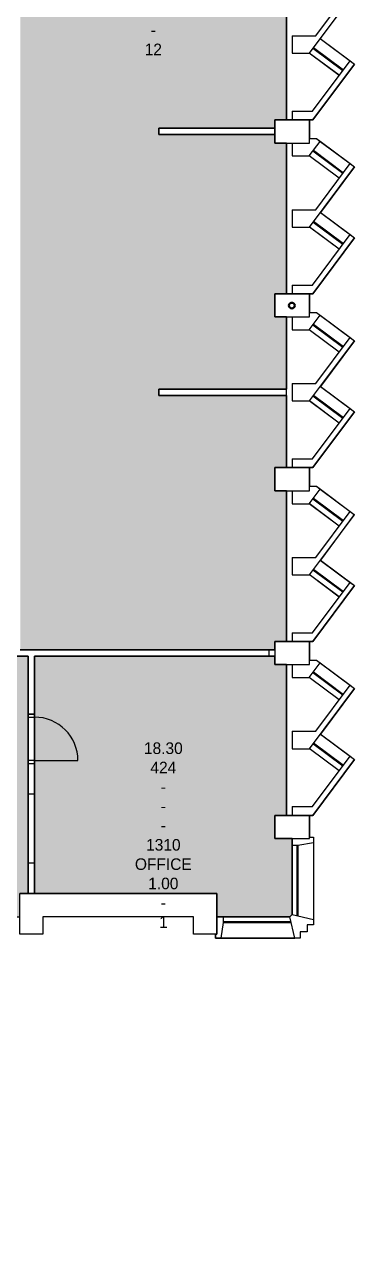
# Model space of a CAD drawing. Header units: millimetres. Extents: x -48614 to 110435, y -11020 to 74943.
# Drawn here: x 40855 to 46548, y -9509 to 11626 of the extents above; entities that cross this region are included whole.
import ezdxf

# ---------------------------------------------------------------- set-up
doc = ezdxf.new("R2010")
doc.units = ezdxf.units.MM
for name, color, linetype in [('BRICK_WALLS_P4', 1, 'Continuous'), ('COLUMNS_P5', 5, 'Continuous'), ('DR', 8, 'Continuous'), ('GROS$', 1, 'Continuous'), ('HL-TMP', 7, 'Continuous'), ('RM$', 5, 'Continuous'), ('RM$TXT', 5, 'Continuous'), ('WA', 6, 'Continuous'), ('WA_EXT', 7, 'Continuous'), ('WN', 4, 'Continuous')]:
    doc.layers.add(name, color=color, linetype=linetype)

msp = doc.modelspace()

# ---------------------------------------------------------------- hatches: boundary and pattern name
at = {"layer": 'HL-TMP', "true_color": 0xffff00}
h = msp.add_hatch(color=2, dxfattribs=at)
h.paths.add_polyline_path([(45472, 30581), (45172, 30581), (45172, 30736), (40782, 30736), (40782, 29416), (40782, 27836), (45172, 27836), (45172, 27981), (45472, 27981)], flags=0)
h.paths.add_polyline_path([(45372, 53226), (40782, 53226), (40782, 50416), (40782, 50336), (45372, 50336), (45372, 51581), (45172, 51581), (45172, 51981), (45372, 51981)], flags=0)
h.paths.add_polyline_path([(45372, 57581), (45172, 57581), (45172, 57726), (40782, 57726), (40782, 56416), (40782, 53336), (45372, 53336), (45372, 54581), (45172, 54581), (45172, 54981), (45372, 54981)], flags=0)
h.paths.add_polyline_path([(22872, -5409), (22772, -5409), (22772, -5019), (22872, -5019), (22872, -4793), (19412, -4793), (18362, -4793), (18362, -5563), (18362, -9499), (22762, -9499), (22762, -8419), (22772, -8419), (22772, -8019), (22872, -8019)], flags=0)
h.paths.add_polyline_path([(38062, 9871), (33772, 9871), (33772, 8081), (33472, 8081), (33472, 6981), (33772, 6981), (33772, 6581), (33473, 6581), (33473, 5336), (36875, 5336), (36875, 5226), (33473, 5226), (33473, 3981), (33772, 3981), (33772, 3581), (33473, 3581), (33473, 981), (33772, 981), (33772, 836), (38062, 836), (38062, 6188)], flags=0)
h.paths.add_polyline_path([(37907, -274), (37907, 726), (33772, 726), (33772, 581), (33472, 581), (33473, -2019), (33772, -2019), (33772, -2419), (33472, -2419), (33473, -3730), (33512, -3769), (34762, -3769), (34762, -3369), (37907, -3369)], flags=0)
h.paths.add_polyline_path([(40917, 726), (38997, 726), (38017, 726), (38017, -274), (38017, -3369), (38162, -3369), (38162, -3769), (38376, -3769), (38843, -4235), (38989, -4296), (39945, -4296), (40092, -4235), (40558, -3769), (40772, -3769), (40772, -3369), (40917, -3369), (40917, -1124)], flags=0)
h.paths.add_polyline_path([(45372, 581), (45172, 581), (45172, 726), (41027, 726), (41027, -1124), (41027, -3369), (44172, -3369), (44172, -3769), (45433, -3769), (45472, -3730), (45472, -2419), (45172, -2419), (45172, -2019), (45372, -2019)], flags=0)
h.paths.add_polyline_path([(45372, 21581), (45172, 21581), (45172, 21981), (45372, 21981), (45372, 23336), (45272, 23336), (45272, 23226), (43072, 23226), (43072, 23336), (45372, 23336), (45372, 24581), (45172, 24581), (45172, 24981), (45372, 24981), (45372, 27581), (45172, 27581), (45172, 27746), (40782, 27746), (40782, 11416), (40782, 836), (45172, 836), (45172, 981), (45372, 981), (45372, 3581), (45172, 3581), (45172, 3981), (45372, 3981), (45372, 5226), (43172, 5226), (43172, 5336), (45372, 5336), (45372, 6581), (45172, 6581), (45172, 6981), (45372, 6981), (45372, 9581), (45172, 9581), (45172, 9726), (43172, 9726), (43172, 9836), (45172, 9836), (45172, 9981), (45372, 9981), (45372, 12581), (45172, 12581), (45172, 12981), (45372, 12981), (45372, 14336), (45272, 14336), (45272, 14226), (43072, 14226), (43072, 14336), (45372, 14336), (45372, 15581), (45172, 15581), (45172, 15981), (45372, 15981), (45372, 18581), (45172, 18581), (45172, 18726), (43172, 18726), (43172, 18836), (45172, 18836), (45172, 18981), (45372, 18981)], flags=0)
h.paths.add_polyline_path([(38062, 15616), (38062, 15726), (33772, 15726), (33772, 12691), (38062, 12691)], flags=0)
h.paths.add_polyline_path([(38062, 18616), (38062, 18726), (33772, 18726), (33772, 18581), (33447, 18581), (33447, 15981), (33772, 15981), (33772, 15836), (38062, 15836)], flags=0)
h.paths.add_polyline_path([(38062, 21616), (38062, 21726), (33772, 21726), (33772, 21581), (33447, 21581), (33447, 18981), (33772, 18981), (33772, 18836), (38062, 18836)], flags=0)
h.paths.add_polyline_path([(6407, -5224), (5507, -5224), (3582, -5224), (3582, -9509), (6407, -9509)], flags=0)
h.paths.add_polyline_path([(-7083, 44171), (-4083, 44171), (-4083, 41191), (-5328, 41191), (-5328, 41681), (-7083, 41681)], flags=0)
h.paths.add_polyline_path([(4472, 52641), (4472, 52871), (2027, 52871), (2027, 47581), (2027, 41681), (2027, 41191), (3272, 41191), (3272, 41681), (3562, 41681), (3562, 44611), (4472, 44611), (4472, 47226), (3772, 47226), (3772, 46981), (3172, 46981), (3172, 47581), (3772, 47581), (3772, 47336), (4472, 47336)], flags=0)
h.paths.add_polyline_path([(6902, 44501), (3672, 44501), (3672, 41191), (6902, 41191), (6902, 42151)], flags=0)
h.paths.add_polyline_path([(38062, 62226), (33572, 62226), (33572, 60981), (33772, 60981), (33772, 60581), (33572, 60581), (33572, 59336), (33772, 59336), (36462, 59336), (38062, 59336), (38062, 60616)], flags=0)
h.paths.add_polyline_path([(38062, 63616), (38062, 64931), (34772, 64931), (34772, 65331), (33512, 65331), (33473, 65291), (33472, 63981), (33772, 63981), (33772, 63581), (33572, 63581), (33572, 62336), (38062, 62336)], flags=0)
h.paths.add_polyline_path([(-42888, 27666), (-47228, 27666), (-47228, 27581), (-47428, 27581), (-47428, 24981), (-47228, 24981), (-47228, 24891), (-42888, 24891), (-42888, 25881)], flags=0)
h.paths.add_polyline_path([(-42888, 23396), (-42888, 24801), (-47228, 24801), (-47228, 24581), (-47428, 24581), (-47428, 21981), (-47228, 21981), (-47228, 21889), (-42888, 21889)], flags=0)
h.paths.add_polyline_path([(-42888, 21710), (-42888, 21799), (-47228, 21799), (-47228, 21581), (-47428, 21581), (-47428, 18981), (-47228, 18981), (-47228, 18889), (-42888, 18889)], flags=0)
h.paths.add_polyline_path([(-42378, 16231), (-42378, 18799), (-47228, 18799), (-47228, 18581), (-47428, 18581), (-47428, 15981), (-47228, 15981), (-47228, 15581), (-47428, 15581), (-47428, 12981), (-47228, 12981), (-47228, 12826), (-42378, 12826)], flags=0)
h.paths.add_polyline_path([(-44128, 631), (-44128, 726), (-47228, 726), (-47228, 581), (-47428, 581), (-47428, -2019), (-47228, -2019), (-47228, -2419), (-47527, -2419), (-47527, -3730), (-47488, -3769), (-46228, -3769), (-46228, -3369), (-44128, -3369)], flags=0)
h.paths.add_polyline_path([(45372, 42581), (45172, 42581), (45172, 42981), (45372, 42981), (45372, 44226), (40782, 44226), (40782, 41416), (40782, 39836), (45172, 39836), (45172, 39981), (45372, 39981)], flags=0)
h.paths.add_polyline_path([(-42888, 54726), (-42938, 54726), (-42938, 56306), (-47428, 56306), (-47428, 54981), (-47228, 54981), (-47228, 54581), (-47428, 54581), (-47428, 51981), (-47228, 51981), (-47228, 51845), (-42888, 51845), (-42888, 53416)], flags=0)
h.paths.add_polyline_path([(-35828, 63981), (-35528, 63981), (-35528, 65291), (-35567, 65331), (-36828, 65331), (-36828, 64931), (-40118, 64931), (-40118, 63266), (-40118, 60836), (-35828, 60836), (-35828, 60981), (-35628, 60981), (-35628, 63581), (-35828, 63581)], flags=0)
h.paths.add_polyline_path([(-35628, 60581), (-35828, 60581), (-35828, 60726), (-40118, 60726), (-40118, 59416), (-40118, 57836), (-39218, 57836), (-35828, 57836), (-35828, 57981), (-35628, 57981)], flags=0)
h.paths.add_polyline_path([(-35628, 57581), (-35828, 57581), (-35828, 57726), (-39218, 57726), (-40118, 57726), (-40118, 54836), (-35828, 54836), (-35828, 54981), (-35628, 54981)], flags=0)
h.paths.add_polyline_path([(-35628, 54581), (-35828, 54581), (-35828, 54726), (-40168, 54726), (-40168, 53416), (-40168, 51836), (-35828, 51836), (-35828, 51981), (-35628, 51981)], flags=0)
h.paths.add_polyline_path([(-35628, 51581), (-35828, 51581), (-35828, 51726), (-40168, 51726), (-40168, 50416), (-40168, 48836), (-35828, 48836), (-35828, 48981), (-35628, 48981)], flags=0)
h.paths.add_polyline_path([(-37831, 48726), (-35828, 48726), (-35828, 48581), (-35669, 48581), (-35628, 48581), (-35628, 45981), (-35828, 45981), (-35828, 45836), (-38863, 45836), (-38863, 47018), (-37831, 47018)], flags=0)
h.paths.add_polyline_path([(-35528, 3581), (-35828, 3581), (-35828, 3726), (-40168, 3726), (-40168, 2431), (-40168, 836), (-35828, 836), (-35828, 981), (-35528, 981)], flags=0)
h.paths.add_polyline_path([(-35528, 581), (-35828, 581), (-35828, 726), (-40168, 726), (-40168, -569), (-40168, -664), (-40108, -664), (-40108, -3369), (-36818, -3369), (-36818, -3769), (-35567, -3769), (-35528, -3730), (-35528, -2419), (-35828, -2419), (-35828, -2019), (-35528, -2019)], flags=0)
h.paths.add_polyline_path([(-40218, -774), (-41948, -774), (-44018, -774), (-44018, -3369), (-42828, -3369), (-42828, -3769), (-42614, -3769), (-42147, -4235), (-42001, -4296), (-41045, -4296), (-40898, -4235), (-40432, -3769), (-40218, -3769)], flags=0)
h.paths.add_polyline_path([(-21490, 9871), (-23328, 9871), (-23328, 9501), (-23728, 9501), (-23728, 9871), (-25118, 9871), (-25118, 8481), (-24828, 8481), (-24828, 8081), (-24818, 8081), (-24818, 6826), (-21490, 6826)], flags=0)
h.paths.add_polyline_path([(-21490, 6736), (-24818, 6736), (-24818, 3836), (-21490, 3836)], flags=0)
h.paths.add_polyline_path([(-20593, 3726), (-24818, 3726), (-24818, 2481), (-24828, 2481), (-24828, 691), (-20593, 691), (-20593, 1568)], flags=0)
h.paths.add_polyline_path([(-20573, 581), (-24818, 581), (-24818, -519), (-24828, -519), (-24828, -2174), (-21428, -2174), (-20573, -2174)], flags=0)
h.paths.add_polyline_path([(-20573, -5264), (-21428, -5264), (-24818, -5264), (-24818, -9509), (-20728, -9509), (-20573, -9509)], flags=0)
h.paths.add_polyline_path([(-11628, 8436), (-13278, 8436), (-14328, 8436), (-14328, 3196), (-13390, 3196), (-11628, 3196)], flags=0)
h.paths.add_polyline_path([(-8978, 7538), (-8608, 7538), (-8608, 8436), (-8742, 8436), (-8742, 8440), (-9578, 8440), (-11428, 8440), (-11428, 3196), (-8978, 3196)], flags=0)
h.paths.add_polyline_path([(-2583, -6569), (-4623, -6569), (-4623, -6629), (-5473, -6629), (-5473, -9509), (-2583, -9509)], flags=0)
h.paths.add_polyline_path([(12362, 2976), (11137, 2976), (9587, 2976), (9587, 2266), (9327, 2266), (9327, 2976), (6582, 2976), (6582, -2219), (12362, -2219)], flags=0)
h.paths.add_polyline_path([(10882, 5657), (11151, 5657), (11151, 7029), (11110, 7029), (11110, 7077), (8815, 7077), (8815, 7029), (8773, 7029), (8773, 5657), (9042, 5657), (9042, 5257), (8482, 5257), (8482, 5657), (8751, 5657), (8751, 7029), (8710, 7029), (8710, 7077), (6412, 7077), (6412, 5657), (6642, 5657), (6642, 5257), (6582, 5257), (6582, 3196), (11137, 3196), (12582, 3196), (16012, 3196), (16012, 4081), (17162, 4081), (17162, 5081), (17162, 5276), (17862, 5276), (17862, 7077), (16015, 7077), (16015, 7029), (15973, 7029), (15973, 5657), (16242, 5657), (16242, 5257), (15682, 5257), (15682, 5657), (15951, 5657), (15951, 7029), (15910, 7029), (15910, 7077), (13615, 7077), (13615, 7029), (13573, 7029), (13573, 5657), (13842, 5657), (13842, 5257), (13282, 5257), (13282, 5657), (13551, 5657), (13551, 7029), (13510, 7029), (13510, 7077), (11215, 7077), (11215, 7029), (11173, 7029), (11173, 5657), (11442, 5657), (11442, 5257), (10882, 5257)], flags=0)
h.paths.add_polyline_path([(-42888, 47416), (-42888, 51735), (-47228, 51735), (-47228, 51581), (-47428, 51581), (-47428, 48981), (-47228, 48981), (-47228, 48581), (-47428, 48581), (-47428, 45981), (-47228, 45981), (-47228, 45581), (-47428, 45581), (-47428, 44336), (-42888, 44336)], flags=0)
h.paths.add_polyline_path([(-42888, 44226), (-47428, 44226), (-47428, 42981), (-47228, 42981), (-47228, 42581), (-47428, 42581), (-47428, 41336), (-42888, 41336), (-42888, 41451)], flags=0)
h.paths.add_polyline_path([(17147, 54781), (16125, 54781), (12672, 54781), (12672, 53581), (12772, 53581), (12772, 52981), (12672, 52981), (12672, 47581), (12772, 47581), (12772, 46981), (12672, 46981), (12672, 44481), (17147, 44481), (17147, 48141), (15112, 48141), (15112, 48231), (16547, 48231), (16547, 51731), (15112, 51731), (15112, 51821), (17147, 51821)], flags=0)
h.paths.add_polyline_path([(17147, 43683), (17147, 44391), (12672, 44391), (12672, 41171), (17147, 41171)], flags=0)
h.paths.add_polyline_path([(22772, 47241), (18622, 47241), (18622, 41680), (18622, 41261), (22772, 41261)], flags=0)
h.paths.add_polyline_path([(22772, 50081), (18527, 50081), (18527, 47456), (22772, 47456)], flags=0)
h.paths.add_polyline_path([(22772, 54666), (18527, 54666), (18527, 53689), (18527, 50171), (22772, 50171)], flags=0)
h.paths.add_polyline_path([(18437, 57581), (12672, 57581), (12672, 54896), (16125, 54896), (17147, 54896), (17147, 55886), (18322, 55886), (18437, 55886)], flags=0)
h.paths.add_polyline_path([(38062, 54616), (38062, 54726), (33772, 54726), (33772, 54581), (33572, 54581), (33572, 51981), (33772, 51981), (33772, 51581), (33572, 51581), (33572, 48981), (33772, 48981), (33772, 48581), (33572, 48581), (33572, 45981), (33772, 45981), (33772, 45836), (38062, 45836)], flags=0)

# ---------------------------------------------------------------- linework, layer by layer
at = {"layer": 'BRICK_WALLS_P4', "linetype": 'Continuous'}
for p, q in [((39847, 726), (40917, 726)), ((45072, 836), (40782, 836)), ((40917, -274), (40917, 726)), ((41027, 726), (45072, 726)), ((41027, -274), (41027, 726)), ((45072, 836), (45072, 726)), ((40917, -274), (41027, -274)), ((40917, -3369), (40917, -1124)), ((40917, -1124), (41027, -1124)), ((41027, -3369), (41027, -1124)), ((41027, -3369), (40917, -3369))]:
    msp.add_line(p, q, dxfattribs=at)
at = {"layer": 'COLUMNS_P5', "linetype": 'Continuous'}
for points in [[(45172, 9981), (45172, 9581), (45772, 9581), (45772, 9981)], [(45772, 6581), (45772, 6981), (45172, 6981), (45172, 6581)], [(45172, 3981), (45172, 3581), (45772, 3581), (45772, 3981)], [(45172, 981), (45172, 581), (45772, 581), (45772, 981)], [(45772, -2419), (45772, -2019), (45172, -2019), (45172, -2419)], [(43772, -4069), (43772, -3769), (41172, -3769), (41172, -4069), (40772, -4069), (40772, -3369), (44172, -3369), (44172, -4069)]]:
    msp.add_lwpolyline(points, close=True, dxfattribs=at)
at = {"layer": 'COLUMNS_P5', "linetype": 'Continuous', "lineweight": 50}
msp.add_circle((45467, 6776), 50, dxfattribs=at)
at = {"layer": 'DR', "linetype": 'Continuous'}
for p, q in [((40917, -274), (40917, -324)), ((41027, -274), (40917, -274)), ((40917, -324), (41027, -324)), ((41027, -324), (41027, -274)), ((40917, -1074), (40917, -1124)), ((41027, -1074), (40917, -1074)), ((40917, -1124), (41027, -1124)), ((41027, -1074), (41777, -1074)), ((41027, -1124), (41027, -1074))]:
    msp.add_line(p, q, dxfattribs=at)
msp.add_arc((41027, -1074), 750, 0, 90, dxfattribs=at)
at = {"layer": 'GROS$'}
for points in [[(45372, 12581), (45372, 9981), (45172, 9981), (45172, 9836), (43172, 9836), (43172, 9726), (45172, 9726), (45172, 9581), (45372, 9581), (45372, 6981), (45172, 6981), (45172, 6581), (45372, 6581), (45372, 5336), (43172, 5336), (43172, 5226), (45372, 5226), (45372, 3981), (45172, 3981), (45172, 3581), (45372, 3581), (45372, 981), (45172, 981), (45172, 836), (40782, 836)], [(39847, 726), (40917, 726), (40917, -274), (41027, -274), (41027, 726), (45172, 726), (45172, 581), (45372, 581), (45372, -2019), (45172, -2019), (45172, -2419), (45472, -2419), (45472, -3730), (45433, -3769), (44172, -3769), (44172, -3369), (41027, -3369), (41027, -274), (40917, -274), (40917, -3369), (40772, -3369)]]:
    msp.add_lwpolyline(points, dxfattribs=at)
at = {"layer": 'GROS$', "linetype": 'Continuous', "flags": 128}
msp.add_lwpolyline([(46543, 12172), (45956, 11386), (46548, 10944), (45828, 9981), (45772, 9981), (45772, 9658), (45892, 9658), (46548, 9168), (45961, 8383), (46548, 7944), (45828, 6981), (45772, 6981), (45772, 6658), (45892, 6658), (46548, 6168), (45961, 5383), (46548, 4944), (45828, 3981), (45772, 3981), (45772, 3658), (45892, 3658), (46543, 3172), (45961, 2383), (46548, 1944), (45828, 981), (45772, 981), (45772, 658), (45892, 658), (46548, 168), (45961, -617), (46548, -1056), (45828, -2019), (45772, -2019), (45772, -2396), (45842, -2396), (45842, -3907), (45731, -3907), (45731, -4028), (45610, -4028), (45610, -4139), (44149, -4139), (44149, -4069), (43772, -4069), (43772, -3769), (41172, -3769), (41172, -4069), (40793, -4069)], dxfattribs=at)
at = {"layer": 'RM$'}
msp.add_lwpolyline([(40782, 836), (45172, 836), (45172, 981), (45372, 981), (45372, 3581), (45172, 3581), (45172, 3981), (45372, 3981), (45372, 5226), (43172, 5226), (43172, 5336), (45372, 5336), (45372, 6581), (45172, 6581), (45172, 6981), (45372, 6981), (45372, 9581), (45172, 9581), (45172, 9726), (43172, 9726), (43172, 9836), (45172, 9836), (45172, 9981), (45372, 9981), (45372, 12581)], dxfattribs=at)
for points in [[(40917, 726), (38997, 726), (38017, 726), (38017, -274), (38017, -3369), (38162, -3369), (38162, -3769), (38376, -3769), (38843, -4235), (38989, -4296), (39945, -4296), (40092, -4235), (40558, -3769), (40772, -3769), (40772, -3369), (40917, -3369), (40917, -1124)], [(45372, 581), (45172, 581), (45172, 726), (41027, 726), (41027, -1124), (41027, -3369), (44172, -3369), (44172, -3769), (45433, -3769), (45472, -3730), (45472, -2419), (45172, -2419), (45172, -2019), (45372, -2019)]]:
    msp.add_lwpolyline(points, close=True, dxfattribs=at)
at = {"layer": 'WA', "linetype": 'Continuous'}
for p, q in [((43172, 9836), (45172, 9836)), ((43172, 9726), (43172, 9836)), ((43172, 9726), (45172, 9726)), ((45172, 9726), (45172, 9836)), ((43172, 5336), (45372, 5336)), ((43172, 5226), (43172, 5336)), ((45372, 5226), (45372, 5336)), ((43172, 5226), (45372, 5226))]:
    msp.add_line(p, q, dxfattribs=at)
at = {"layer": 'WA_EXT', "linetype": 'Continuous'}
for p, q in [((45372, 9981), (45372, 12581)), ((45772, 11131), (46548, 12168)), ((45879, 11431), (46472, 12225)), ((45472, 11431), (45879, 11431)), ((45472, 11431), (45472, 11131)), ((45472, 11131), (45772, 11131)), ((45822, 10131), (46472, 11000)), ((46472, 11000), (46548, 10944)), ((45828, 9981), (46548, 10944)), ((45372, 9981), (45828, 9981)), ((45472, 10131), (45822, 10131)), ((45472, 10131), (45472, 9981)), ((45472, 10131), (45822, 10131)), ((45372, 9581), (45772, 9581)), ((45372, 6981), (45372, 9581)), ((45472, 9581), (45472, 9358)), ((45768, 9358), (45956, 9610)), ((45772, 9658), (45892, 9658)), ((45772, 9581), (45772, 9658)), ((45892, 9658), (45956, 9610)), ((45472, 9358), (45768, 9358)), ((45772, 8131), (46548, 9168)), ((45879, 8431), (46472, 9225)), ((46472, 9225), (46548, 9168)), ((45472, 8431), (45879, 8431)), ((45472, 8431), (45472, 8131)), ((45472, 8131), (45772, 8131)), ((46284, 7748), (45772, 8131)), ((46344, 7829), (45832, 8211)), ((45844, 8227), (46356, 7845)), ((45822, 7131), (46472, 8000)), ((45828, 6981), (46548, 7944)), ((46472, 8000), (46548, 7944)), ((45372, 6981), (45828, 6981)), ((45472, 7131), (45822, 7131)), ((45472, 7131), (45822, 7131)), ((45472, 7131), (45472, 6981)), ((45372, 3981), (45372, 6581)), ((45372, 6581), (45772, 6581)), ((45472, 6581), (45472, 6358)), ((45768, 6358), (45956, 6610)), ((45772, 6658), (45892, 6658)), ((45772, 6581), (45772, 6658)), ((45472, 6358), (45768, 6358)), ((45772, 5131), (46548, 6168)), ((45879, 5431), (46472, 6225)), ((46472, 6225), (46548, 6168)), ((45472, 5431), (45472, 5131)), ((45472, 5431), (45879, 5431)), ((45472, 5131), (45772, 5131)), ((46284, 4748), (45772, 5131)), ((46344, 4829), (45832, 5211)), ((45844, 5227), (46356, 4845)), ((45822, 4131), (46472, 5000)), ((45828, 3981), (46548, 4944)), ((46472, 5000), (46548, 4944)), ((45472, 4131), (45822, 4131)), ((45472, 4131), (45822, 4131)), ((45472, 4131), (45472, 3981)), ((45372, 3981), (45828, 3981)), ((45768, 3358), (45956, 3610)), ((45772, 3658), (45892, 3658)), ((45772, 3581), (45772, 3658)), ((45892, 3658), (45956, 3610)), ((45372, 3581), (45772, 3581)), ((45372, 981), (45372, 3581)), ((45472, 3581), (45472, 3358)), ((45472, 3358), (45768, 3358)), ((45879, 2431), (46472, 3225)), ((46472, 3225), (46548, 3168)), ((45772, 2131), (46548, 3168)), ((45472, 2431), (45879, 2431)), ((45472, 2431), (45472, 2131)), ((45472, 2131), (45772, 2131)), ((45822, 1131), (46472, 2000)), ((45828, 981), (46548, 1944)), ((46472, 2000), (46548, 1944)), ((45472, 1131), (45822, 1131)), ((45472, 1131), (45822, 1131)), ((45472, 1131), (45472, 981)), ((45372, 981), (45828, 981)), ((45772, 658), (45892, 658)), ((45772, 581), (45772, 658)), ((45892, 658), (45956, 610)), ((45372, -2019), (45372, 581)), ((45372, 581), (45772, 581)), ((45472, 581), (45472, 358)), ((45768, 358), (45956, 610)), ((45472, 358), (45768, 358)), ((45879, -569), (46472, 225)), ((46472, 225), (46548, 168)), ((45772, -869), (46548, 168)), ((45472, -569), (45879, -569)), ((45472, -569), (45472, -869)), ((45472, -869), (45772, -869)), ((45822, -1869), (46472, -1000)), ((45828, -2019), (46548, -1056)), ((46472, -1000), (46548, -1056)), ((45472, -1869), (45822, -1869)), ((45472, -1869), (45822, -1869)), ((45472, -1869), (45472, -2019)), ((45372, -2019), (45828, -2019)), ((45472, -2537), (45472, -2419)), ((45472, -2419), (45772, -2419)), ((45842, -2495), (45572, -2537)), ((45772, -2396), (45842, -2396)), ((45772, -2419), (45772, -2396)), ((45842, -2396), (45842, -2495)), ((45572, -2537), (45472, -2537)), ((44290, -3769), (44172, -3769)), ((44172, -4069), (44172, -3769)), ((44290, -3869), (44290, -3769)), ((45433, -3769), (45472, -3730)), ((45516, -4139), (45433, -3769)), ((45472, -3730), (45842, -3813)), ((44248, -4139), (44290, -3869)), ((45731, -3907), (45731, -4028)), ((45842, -3907), (45731, -3907)), ((45842, -3813), (45842, -3907)), ((44149, -4069), (44149, -4139)), ((44149, -4069), (44172, -4069)), ((44149, -4139), (44248, -4139)), ((45610, -4139), (45516, -4139)), ((45731, -4028), (45610, -4028)), ((45610, -4028), (45610, -4139))]:
    msp.add_line(p, q, dxfattribs=at)
at = {"layer": 'WN', "linetype": 'Continuous'}
for p, q in [((46344, 10829), (45828, 11214)), ((46344, 10829), (45828, 11214)), ((45840, 11231), (46356, 10845)), ((45840, 11230), (46356, 10845)), ((45956, 11386), (46472, 11000)), ((45956, 11386), (46472, 11000)), ((45956, 11386), (46473, 11001)), ((45956, 11386), (46472, 11000)), ((46284, 10748), (45768, 11134)), ((46284, 10749), (45768, 11134)), ((45956, 9611), (46472, 9225)), ((45956, 9611), (46473, 9225)), ((45956, 9610), (46472, 9225)), ((45956, 9610), (46472, 9225)), ((46284, 8973), (45768, 9359)), ((46284, 8973), (45768, 9358)), ((46344, 9053), (45828, 9439)), ((46344, 9053), (45828, 9439)), ((45840, 9455), (46356, 9069)), ((45840, 9455), (46356, 9069)), ((45956, 8386), (46472, 8000)), ((45956, 8386), (46472, 8000)), ((45956, 8386), (46472, 8000)), ((45956, 8386), (46473, 8001)), ((46284, 7749), (45768, 8134)), ((46284, 7748), (45768, 8134)), ((46344, 7829), (45828, 8214)), ((46344, 7829), (45828, 8214)), ((45840, 8231), (46356, 7845)), ((45840, 8230), (46356, 7845)), ((45956, 6611), (46473, 6225)), ((45956, 6611), (46472, 6225)), ((45956, 6610), (46472, 6225)), ((45956, 6610), (46472, 6225)), ((46284, 5973), (45768, 6359)), ((46284, 5973), (45768, 6358)), ((46344, 6053), (45828, 6439)), ((46344, 6053), (45828, 6439)), ((45840, 6455), (46356, 6069)), ((45840, 6455), (46356, 6069)), ((45956, 5386), (46472, 5000)), ((45956, 5386), (46472, 5000)), ((45956, 5386), (46472, 5000)), ((45956, 5386), (46473, 5001)), ((46284, 4748), (45768, 5134)), ((46284, 4749), (45768, 5134)), ((46344, 4829), (45828, 5214)), ((46344, 4829), (45828, 5214)), ((45840, 5231), (46356, 4845)), ((45840, 5230), (46356, 4845)), ((45956, 3611), (46472, 3225)), ((45956, 3611), (46473, 3225)), ((45956, 3610), (46472, 3225)), ((45956, 3610), (46472, 3225)), ((46344, 3053), (45828, 3439)), ((46344, 3053), (45828, 3439)), ((45840, 3455), (46356, 3069)), ((45840, 3455), (46356, 3069)), ((46284, 2973), (45768, 3359)), ((46284, 2973), (45768, 3358)), ((45956, 2386), (46472, 2000)), ((45956, 2386), (46473, 2001)), ((45956, 2386), (46472, 2000)), ((45956, 2386), (46472, 2000)), ((46284, 1748), (45768, 2134)), ((46284, 1749), (45768, 2134)), ((46344, 1829), (45828, 2214)), ((46344, 1829), (45828, 2214)), ((45840, 2231), (46356, 1845)), ((45840, 2230), (46356, 1845)), ((46344, 53), (45828, 439)), ((46344, 53), (45828, 439)), ((45840, 455), (46356, 69)), ((45840, 455), (46356, 69)), ((45956, 611), (46472, 225)), ((45956, 611), (46473, 225)), ((45956, 610), (46472, 225)), ((45956, 610), (46472, 225)), ((46284, -27), (45768, 359)), ((46284, -27), (45768, 358)), ((45956, -614), (46472, -1000)), ((45956, -614), (46473, -999)), ((45956, -614), (46472, -1000)), ((45956, -614), (46472, -1000)), ((46344, -1171), (45828, -786)), ((46344, -1171), (45828, -786)), ((45840, -769), (46356, -1155)), ((45840, -770), (46356, -1155)), ((46284, -1251), (45768, -866)), ((46284, -1252), (45768, -866)), ((45842, -2495), (45842, -3813)), ((45472, -2537), (45472, -3730)), ((45552, -2537), (45552, -3748)), ((45572, -2537), (45572, -3752)), ((45433, -3769), (44290, -3769)), ((44290, -3849), (45451, -3849)), ((44290, -3869), (45455, -3869)), ((44248, -4139), (45516, -4139))]:
    msp.add_line(p, q, dxfattribs=at)
at = {"layer": 'WN'}
for p, q in [((40917, -1649), (41027, -1649)), ((40917, -2844), (40917, -1649)), ((41027, -1649), (41027, -2844)), ((41027, -2844), (40917, -2844))]:
    msp.add_line(p, q, dxfattribs=at)

# ---------------------------------------------------------------- texts
at = {"layer": 'RM$TXT', "char_height": 200, "attachment_point": 8}
for s, insert in [('121.65^M^J425^M^J-^M^J-^M^J-^M^J1310^M^JOFFICE^M^J12.00^M^J-^M^J12^M^J', (43077, 11096)), ('18.30^M^J424^M^J-^M^J-^M^J-^M^J1310^M^JOFFICE^M^J1.00^M^J-^M^J1^M^J', (43250, -3961))]:
    msp.add_mtext(s, dxfattribs=dict(at, insert=insert))

doc.saveas('drawing.dxf')
